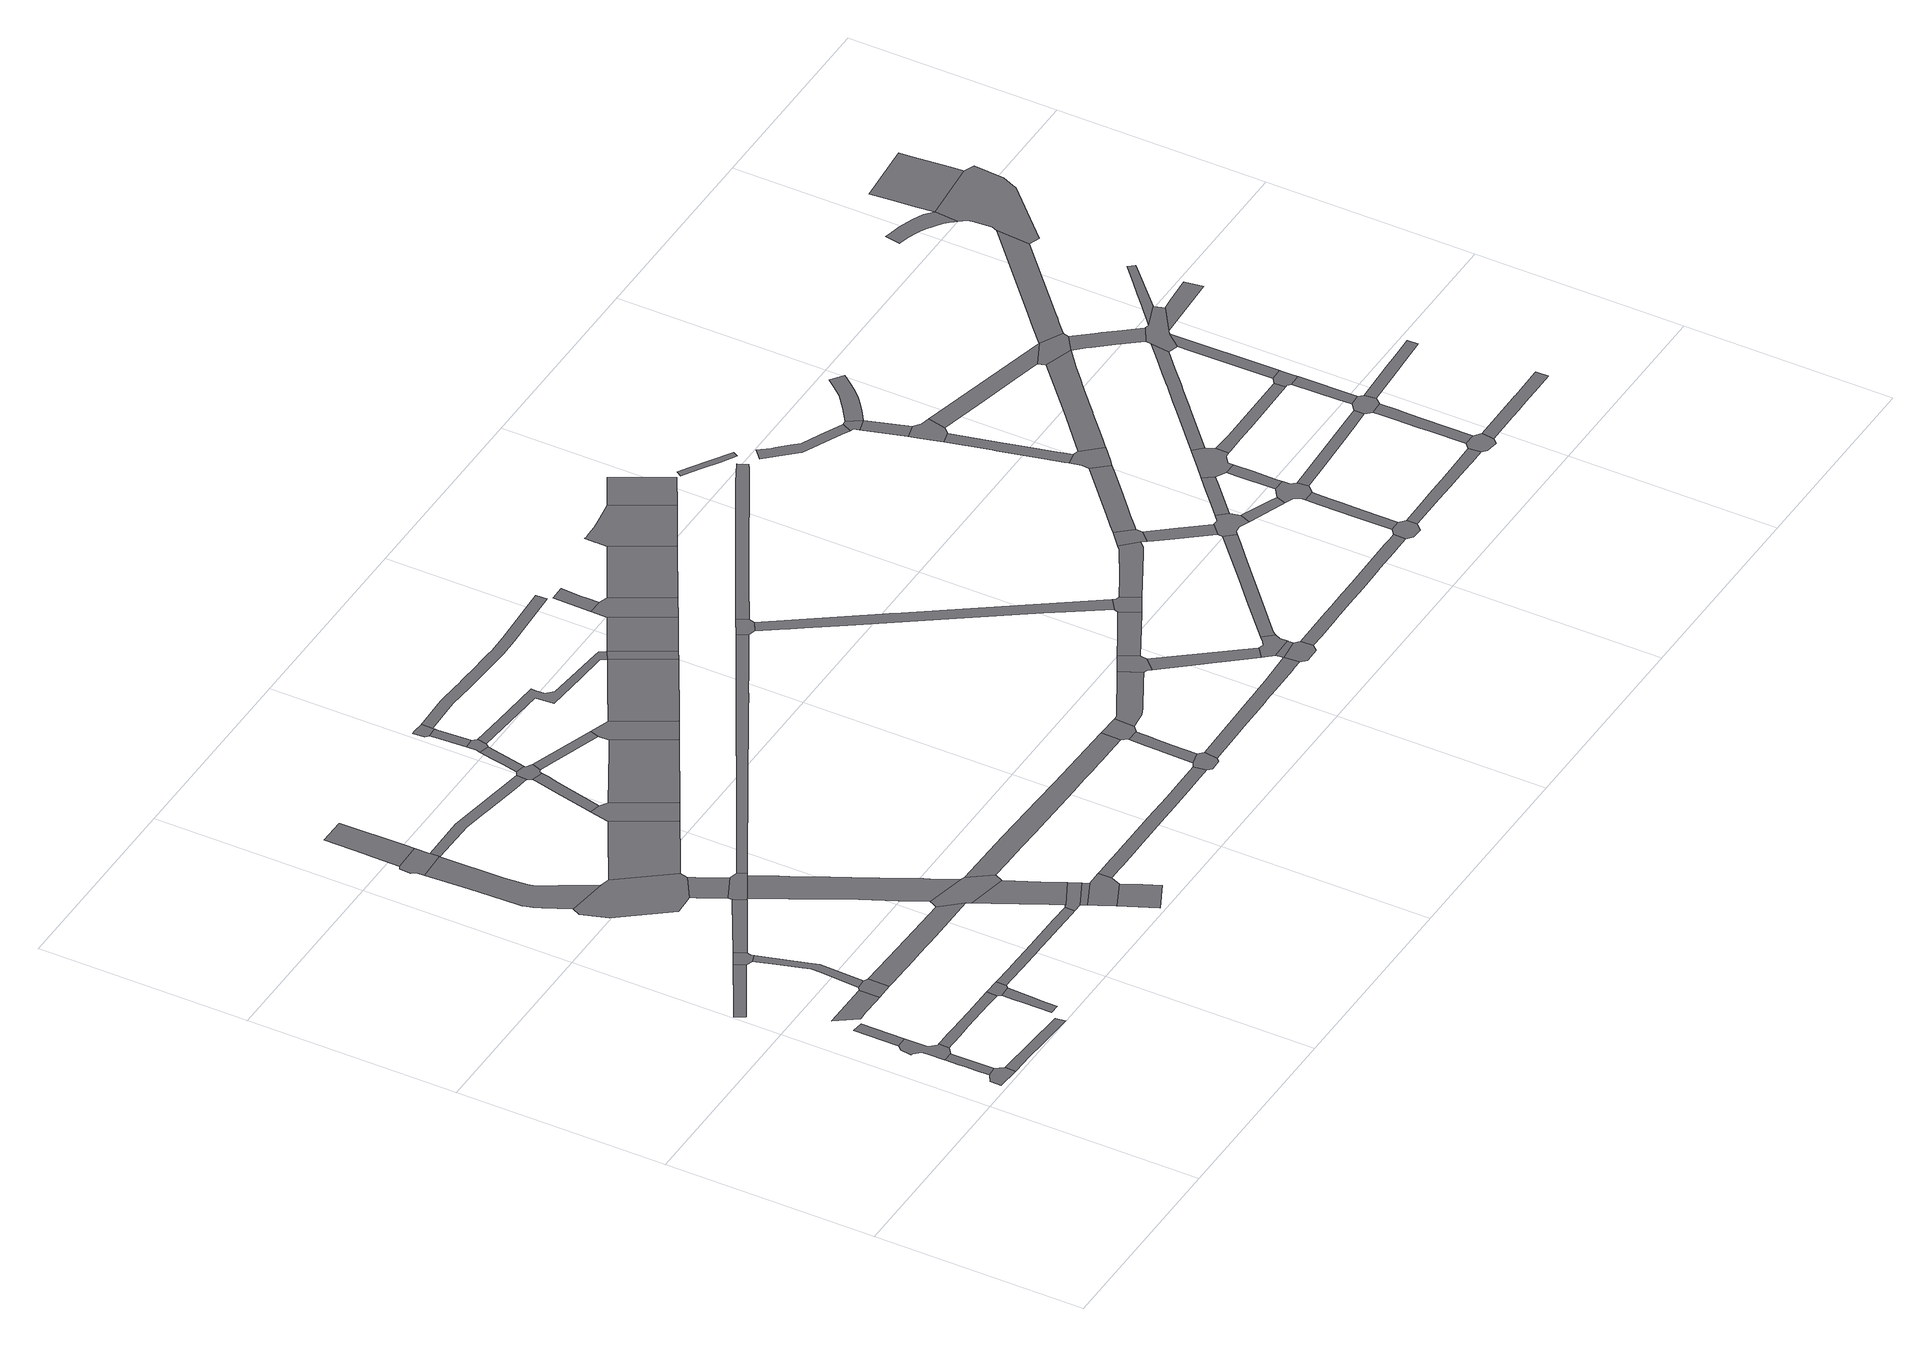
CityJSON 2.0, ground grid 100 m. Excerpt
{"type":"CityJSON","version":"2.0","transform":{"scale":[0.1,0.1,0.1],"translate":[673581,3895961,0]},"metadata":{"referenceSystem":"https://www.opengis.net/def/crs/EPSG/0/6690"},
"CityObjects":{
"road1":{"type":"Road","attributes":{"function":"9","usage":"9","RoadStructureAttribute.widthType":"9","RoadStructureAttribute.width":-9999,"RoadStructureAttribute.sectionType":"9"},"geometry":[{"type":"MultiSurface","lod":"1","boundaries":[[[0,1,2,3,4,5]]]}]},
"road2":{"type":"Road","attributes":{"function":"9","usage":"9","RoadStructureAttribute.widthType":"3","RoadStructureAttribute.width":5.15,"RoadStructureAttribute.sectionType":"1"},"geometry":[{"type":"MultiSurface","lod":"1","boundaries":[[[4,6,7,8,9,10,5]]]}]},
"road3":{"type":"Road","attributes":{"function":"9","usage":"9","RoadStructureAttribute.widthType":"9","RoadStructureAttribute.width":-9999,"RoadStructureAttribute.sectionType":"9"},"geometry":[{"type":"MultiSurface","lod":"1","boundaries":[[[11,12,13,14,15,16,7,6,17,18,19,20,21,22,23]]]}]},
"road4":{"type":"Road","attributes":{"function":"9","usage":"9","RoadStructureAttribute.widthType":"3","RoadStructureAttribute.width":5.15,"RoadStructureAttribute.sectionType":"1"},"geometry":[{"type":"MultiSurface","lod":"1","boundaries":[[[22,24,25,23]]]}]},
"road5":{"type":"Road","attributes":{"function":"9","usage":"9","RoadStructureAttribute.widthType":"3","RoadStructureAttribute.width":4.97,"RoadStructureAttribute.sectionType":"1"},"geometry":[{"type":"MultiSurface","lod":"1","boundaries":[[[26,3,2,27,28,29]]]}]},
"road6":{"type":"Road","attributes":{"function":"9","usage":"9","RoadStructureAttribute.widthType":"2","RoadStructureAttribute.width":10.02,"RoadStructureAttribute.sectionType":"1"},"geometry":[{"type":"MultiSurface","lod":"1","boundaries":[[[30,31,32,33,34,35]]]}]},
"road7":{"type":"Road","attributes":{"function":"9","usage":"9","RoadStructureAttribute.widthType":"3","RoadStructureAttribute.width":5.31,"RoadStructureAttribute.sectionType":"1"},"geometry":[{"type":"MultiSurface","lod":"1","boundaries":[[[36,37,38,39,40]]]}]},
"road8":{"type":"Road","attributes":{"function":"9","usage":"9","RoadStructureAttribute.widthType":"3","RoadStructureAttribute.width":4.85,"RoadStructureAttribute.sectionType":"1"},"geometry":[{"type":"MultiSurface","lod":"1","boundaries":[[[17,41,42,43,44,45,46,47,48,49,50,51,18]]]}]},
"road9":{"type":"Road","attributes":{"function":"9","usage":"9","RoadStructureAttribute.widthType":"9","RoadStructureAttribute.width":-9999,"RoadStructureAttribute.sectionType":"9"},"geometry":[{"type":"MultiSurface","lod":"1","boundaries":[[[34,52,53,54,55,35]]]}]},
"road10":{"type":"Road","attributes":{"function":"9","usage":"9","RoadStructureAttribute.widthType":"4","RoadStructureAttribute.width":3.97,"RoadStructureAttribute.sectionType":"1"},"geometry":[{"type":"MultiSurface","lod":"1","boundaries":[[[56,57,58,59,60,61,62,63]]]}]},
"road11":{"type":"Road","attributes":{"function":"9","usage":"9","RoadStructureAttribute.widthType":"4","RoadStructureAttribute.width":3.73,"RoadStructureAttribute.sectionType":"1"},"geometry":[{"type":"MultiSurface","lod":"1","boundaries":[[[64,65,66,67,68,69,70,71,72,73,74,55,54]]]}]},
"road12":{"type":"Road","attributes":{"function":"9","usage":"9","RoadStructureAttribute.widthType":"9","RoadStructureAttribute.width":-9999,"RoadStructureAttribute.sectionType":"9"},"geometry":[{"type":"MultiSurface","lod":"1","boundaries":[[[69,68,75,76,77,36,40]]]}]},
"road13":{"type":"Road","attributes":{"function":"9","usage":"9","RoadStructureAttribute.widthType":"9","RoadStructureAttribute.width":-9999,"RoadStructureAttribute.sectionType":"9"},"geometry":[{"type":"MultiSurface","lod":"1","boundaries":[[[47,46,63,62,78,79]]]}]},
"road14":{"type":"Road","attributes":{"function":"9","usage":"9","RoadStructureAttribute.widthType":"3","RoadStructureAttribute.width":5.31,"RoadStructureAttribute.sectionType":"1"},"geometry":[{"type":"MultiSurface","lod":"1","boundaries":[[[80,77,76,81,82,83,84,85]]]}]},
"road15":{"type":"Road","attributes":{"function":"9","usage":"9","RoadStructureAttribute.widthType":"2","RoadStructureAttribute.width":10.02,"RoadStructureAttribute.sectionType":"1"},"geometry":[{"type":"MultiSurface","lod":"1","boundaries":[[[86,87,53,52,88,89,90,91,92,93,94,95,96,97,98]]]}]},
"road16":{"type":"Road","attributes":{"function":"9","usage":"9","RoadStructureAttribute.widthType":"2","RoadStructureAttribute.width":12.78,"RoadStructureAttribute.sectionType":"1"},"geometry":[{"type":"MultiSurface","lod":"1","boundaries":[[[99,100,101,102,103,104,105,106,107,108,109,110,111,112,113,114,115]]]}]},
"road17":{"type":"Road","attributes":{"function":"9","usage":"9","RoadStructureAttribute.widthType":"9","RoadStructureAttribute.width":-9999,"RoadStructureAttribute.sectionType":"9"},"geometry":[{"type":"MultiSurface","lod":"1","boundaries":[[[116,117,118,119,107,106,120,121,122,123,124,125,126]]]}]},
"road18":{"type":"Road","attributes":{"function":"9","usage":"9","RoadStructureAttribute.widthType":"3","RoadStructureAttribute.width":4.85,"RoadStructureAttribute.sectionType":"1"},"geometry":[{"type":"MultiSurface","lod":"1","boundaries":[[[78,127,128,129,130,131,132,133,134,135,136,137,138,139,140,141,79]]]}]},
"road19":{"type":"Road","attributes":{"function":"9","usage":"9","RoadStructureAttribute.widthType":"9","RoadStructureAttribute.width":-9999,"RoadStructureAttribute.sectionType":"9"},"geometry":[{"type":"MultiSurface","lod":"1","boundaries":[[[142,143,144,145,146,147,148,99,115]]]}]},
"road20":{"type":"Road","attributes":{"function":"9","usage":"9","RoadStructureAttribute.widthType":"2","RoadStructureAttribute.width":12.78,"RoadStructureAttribute.sectionType":"1"},"geometry":[{"type":"MultiSurface","lod":"1","boundaries":[[[149,150,151,152,145,144,153,154]]]}]},
"road21":{"type":"Road","attributes":{"function":"9","usage":"9","RoadStructureAttribute.widthType":"1","RoadStructureAttribute.width":15.51,"RoadStructureAttribute.sectionType":"7"},"geometry":[{"type":"MultiSurface","lod":"1","boundaries":[[[155,156,157,116,126,158,159,160,161]]]}]},
"road22":{"type":"Road","attributes":{"function":"9","usage":"9","RoadStructureAttribute.widthType":"9","RoadStructureAttribute.width":-9999,"RoadStructureAttribute.sectionType":"9"},"geometry":[{"type":"MultiSurface","lod":"1","boundaries":[[[162,155,161,85,84,163,164,165,166,167]]]}]},
"road23":{"type":"Road","attributes":{"function":"9","usage":"9","RoadStructureAttribute.widthType":"1","RoadStructureAttribute.width":15.51,"RoadStructureAttribute.sectionType":"1"},"geometry":[{"type":"MultiSurface","lod":"1","boundaries":[[[168,169,170,171,172,173,174,175,165,164,176,177,178,179,180]]]}]},
"road24":{"type":"Road","attributes":{"function":"9","usage":"1","RoadStructureAttribute.widthType":"1","RoadStructureAttribute.width":29.65,"RoadStructureAttribute.sectionType":"1"},"geometry":[{"type":"MultiSurface","lod":"1","boundaries":[[[181,182,183,184,185,118,117,186,187]]]}]},
"road25":{"type":"Road","attributes":{"function":"9","usage":"9","RoadStructureAttribute.widthType":"9","RoadStructureAttribute.width":-9999,"RoadStructureAttribute.sectionType":"9"},"geometry":[{"type":"MultiSurface","lod":"1","boundaries":[[[179,188,98,97,189,190,191,192,193,180]]]}]},
"road26":{"type":"Road","attributes":{"function":"9","usage":"9","RoadStructureAttribute.widthType":"1","RoadStructureAttribute.width":15.51,"RoadStructureAttribute.sectionType":"1"},"geometry":[{"type":"MultiSurface","lod":"1","boundaries":[[[194,195,196,197,198,199,200,201,202,191,190]]]}]},
"road27":{"type":"Road","attributes":{"function":"9","usage":"9","RoadStructureAttribute.widthType":"3","RoadStructureAttribute.width":4.84,"RoadStructureAttribute.sectionType":"1"},"geometry":[{"type":"MultiSurface","lod":"1","boundaries":[[[203,204,205,206,207,208,209,210,211,142,115]]]}]},
"road28":{"type":"Road","attributes":{"function":"9","usage":"9","RoadStructureAttribute.widthType":"1","RoadStructureAttribute.width":15.51,"RoadStructureAttribute.sectionType":"9"},"geometry":[{"type":"MultiSurface","lod":"1","boundaries":[[[199,198,212,136,135,213,214]]]}]},
"road29":{"type":"Road","attributes":{"function":"9","usage":"9","RoadStructureAttribute.widthType":"9","RoadStructureAttribute.width":-9999,"RoadStructureAttribute.sectionType":"1"},"geometry":[{"type":"MultiSurface","lod":"1","boundaries":[[[213,215,216,217,214]]]}]},
"road30":{"type":"Road","attributes":{"function":"9","usage":"9","RoadStructureAttribute.widthType":"1","RoadStructureAttribute.width":15.51,"RoadStructureAttribute.sectionType":"9"},"geometry":[{"type":"MultiSurface","lod":"1","boundaries":[[[218,219,220,221,222,217,216]]]}]},
"road31":{"type":"Road","attributes":{"function":"9","usage":"9","RoadStructureAttribute.widthType":"1","RoadStructureAttribute.width":15.51,"RoadStructureAttribute.sectionType":"1"},"geometry":[{"type":"MultiSurface","lod":"1","boundaries":[[[223,224,220,219,225]]]}]},
"road32":{"type":"Road","attributes":{"function":"9","usage":"9","RoadStructureAttribute.widthType":"9","RoadStructureAttribute.width":-9999,"RoadStructureAttribute.sectionType":"9"},"geometry":[{"type":"MultiSurface","lod":"1","boundaries":[[[226,227,228,229,181,187]]]}]},
"road33":{"type":"Road","attributes":{"function":"9","usage":"9","RoadStructureAttribute.widthType":"2","RoadStructureAttribute.width":6.18,"RoadStructureAttribute.sectionType":"1"},"geometry":[{"type":"MultiSurface","lod":"1","boundaries":[[[230,231,232,233,234,235,236,229,228]]]}]},
"road34":{"type":"Road","attributes":{"function":"9","usage":"9","RoadStructureAttribute.widthType":"9","RoadStructureAttribute.width":-9999,"RoadStructureAttribute.sectionType":"9"},"geometry":[{"type":"MultiSurface","lod":"1","boundaries":[[[209,233,232,237,238,239,240,241,242,210]]]}]},
"road35":{"type":"Road","attributes":{"function":"9","usage":"9","RoadStructureAttribute.widthType":"2","RoadStructureAttribute.width":6.18,"RoadStructureAttribute.sectionType":"1"},"geometry":[{"type":"MultiSurface","lod":"1","boundaries":[[[241,243,244,245,246,242]]]}]},
"road36":{"type":"Road","attributes":{"function":"9","usage":"1","RoadStructureAttribute.widthType":"1","RoadStructureAttribute.width":29.65,"RoadStructureAttribute.sectionType":"1"},"geometry":[{"type":"MultiSurface","lod":"1","boundaries":[[[247,248,249,227,226,250]]]}]},
"road37":{"type":"Road","attributes":{"function":"9","usage":"9","RoadStructureAttribute.widthType":"9","RoadStructureAttribute.width":-9999,"RoadStructureAttribute.sectionType":"9"},"geometry":[{"type":"MultiSurface","lod":"1","boundaries":[[[251,252,253,254,244,243,255,256]]]}]},
"road38":{"type":"Road","attributes":{"function":"9","usage":"9","RoadStructureAttribute.widthType":"2","RoadStructureAttribute.width":6.18,"RoadStructureAttribute.sectionType":"1"},"geometry":[{"type":"MultiSurface","lod":"1","boundaries":[[[257,252,251,258,259,260]]]}]},
"road39":{"type":"Road","attributes":{"function":"9","usage":"9","RoadStructureAttribute.widthType":"3","RoadStructureAttribute.width":4.31,"RoadStructureAttribute.sectionType":"1"},"geometry":[{"type":"MultiSurface","lod":"1","boundaries":[[[261,262,263,239,238,264,265]]]}]},
"road40":{"type":"Road","attributes":{"function":"9","usage":"9","RoadStructureAttribute.widthType":"9","RoadStructureAttribute.width":-9999,"RoadStructureAttribute.sectionType":"9"},"geometry":[{"type":"MultiSurface","lod":"1","boundaries":[[[266,260,259,267,268,269,270,271,272]]]}]},
"road41":{"type":"Road","attributes":{"function":"9","usage":"9","RoadStructureAttribute.widthType":"2","RoadStructureAttribute.width":10.54,"RoadStructureAttribute.sectionType":"1"},"geometry":[{"type":"MultiSurface","lod":"1","boundaries":[[[273,274,275,276,277,193,192,278,279,280,281,282,283,284,285,286,287,288,289]]]}]},
"road42":{"type":"Road","attributes":{"function":"9","usage":"9","RoadStructureAttribute.widthType":"3","RoadStructureAttribute.width":5.87,"RoadStructureAttribute.sectionType":"1"},"geometry":[{"type":"MultiSurface","lod":"1","boundaries":[[[290,291,292,293,294,295,296,297,298,299,300,301,302,303,304,305,306,307,308,309,222,221]]]}]},
"road43":{"type":"Road","attributes":{"function":"9","usage":"9","RoadStructureAttribute.widthType":"3","RoadStructureAttribute.width":5.27,"RoadStructureAttribute.sectionType":"1"},"geometry":[{"type":"MultiSurface","lod":"1","boundaries":[[[310,311,162,167,312,313,314,315,316,317,318,319,320,321,322]]]}]},
"road44":{"type":"Road","attributes":{"function":"9","usage":"9","RoadStructureAttribute.widthType":"9","RoadStructureAttribute.width":-9999,"RoadStructureAttribute.sectionType":"9"},"geometry":[{"type":"MultiSurface","lod":"1","boundaries":[[[261,265,247,250,323,324]]]}]},
"road45":{"type":"Road","attributes":{"function":"9","usage":"9","RoadStructureAttribute.widthType":"3","RoadStructureAttribute.width":4.25,"RoadStructureAttribute.sectionType":"1"},"geometry":[{"type":"MultiSurface","lod":"1","boundaries":[[[325,326,327,328,329,330,331,332,333,334,256,255,335,336,337,338,339,340,341,342,343,344]]]}]},
"road46":{"type":"Road","attributes":{"function":"9","usage":"1","RoadStructureAttribute.widthType":"1","RoadStructureAttribute.width":29.65,"RoadStructureAttribute.sectionType":"1"},"geometry":[{"type":"MultiSurface","lod":"1","boundaries":[[[345,342,346,347,348,349,324,323]]]}]},
"road47":{"type":"Road","attributes":{"function":"9","usage":"9","RoadStructureAttribute.widthType":"9","RoadStructureAttribute.width":-9999,"RoadStructureAttribute.sectionType":"9"},"geometry":[{"type":"MultiSurface","lod":"1","boundaries":[[[350,351,352,353,354,299,298,355]]]}]},
"road48":{"type":"Road","attributes":{"function":"9","usage":"9","RoadStructureAttribute.widthType":"3","RoadStructureAttribute.width":5.48,"RoadStructureAttribute.sectionType":"1"},"geometry":[{"type":"MultiSurface","lod":"1","boundaries":[[[356,357,358,359,360,361,362,363,364,365,366,367,269,268,368,369,370,371,372,373,374,375,376,377,378]]]}]},
"road49":{"type":"Road","attributes":{"function":"9","usage":"9","RoadStructureAttribute.widthType":"3","RoadStructureAttribute.width":5.36,"RoadStructureAttribute.sectionType":"1"},"geometry":[{"type":"MultiSurface","lod":"1","boundaries":[[[379,380,381,382,354,353,383,384,385,386]]]}]},
"road50":{"type":"Road","attributes":{"function":"9","usage":"9","RoadStructureAttribute.widthType":"9","RoadStructureAttribute.width":-9999,"RoadStructureAttribute.sectionType":"9"},"geometry":[{"type":"MultiSurface","lod":"1","boundaries":[[[387,388,273,289,389,379,386]]]}]},
"road51":{"type":"Road","attributes":{"function":"9","usage":"9","RoadStructureAttribute.widthType":"9","RoadStructureAttribute.width":-9999,"RoadStructureAttribute.sectionType":"9"},"geometry":[{"type":"MultiSurface","lod":"1","boundaries":[[[342,345,390,391,343]]]}]},
"road52":{"type":"Road","attributes":{"function":"9","usage":"1","RoadStructureAttribute.widthType":"1","RoadStructureAttribute.width":29.65,"RoadStructureAttribute.sectionType":"1"},"geometry":[{"type":"MultiSurface","lod":"1","boundaries":[[[392,391,390,393,394,395]]]}]},
"road53":{"type":"Road","attributes":{"function":"9","usage":"9","RoadStructureAttribute.widthType":"2","RoadStructureAttribute.width":10.54,"RoadStructureAttribute.sectionType":"1"},"geometry":[{"type":"MultiSurface","lod":"1","boundaries":[[[396,397,398,399,400,401,402,403,404,405,406,388,387]]]}]},
"road54":{"type":"Road","attributes":{"function":"9","usage":"9","RoadStructureAttribute.widthType":"2","RoadStructureAttribute.width":6.23,"RoadStructureAttribute.sectionType":"1"},"geometry":[{"type":"MultiSurface","lod":"1","boundaries":[[[407,408,409,410,411,412,352,351,413,414,415,416,417,418,419,420,421,422,423,424,425,426]]]}]},
"road55":{"type":"Road","attributes":{"function":"9","usage":"9","RoadStructureAttribute.widthType":"9","RoadStructureAttribute.width":-9999,"RoadStructureAttribute.sectionType":"9"},"geometry":[{"type":"MultiSurface","lod":"1","boundaries":[[[427,310,322,428,429,430]]]}]},
"road56":{"type":"Road","attributes":{"function":"9","usage":"9","RoadStructureAttribute.widthType":"2","RoadStructureAttribute.width":6.67,"RoadStructureAttribute.sectionType":"1"},"geometry":[{"type":"MultiSurface","lod":"1","boundaries":[[[431,432,433,434,435,436,437]]]}]},
"road57":{"type":"Road","attributes":{"function":"9","usage":"9","RoadStructureAttribute.widthType":"9","RoadStructureAttribute.width":-9999,"RoadStructureAttribute.sectionType":"9"},"geometry":[{"type":"MultiSurface","lod":"1","boundaries":[[[395,394,438,439,433,432]]]}]},
"road58":{"type":"Road","attributes":{"function":"9","usage":"9","RoadStructureAttribute.widthType":"9","RoadStructureAttribute.width":-9999,"RoadStructureAttribute.sectionType":"9"},"geometry":[{"type":"MultiSurface","lod":"1","boundaries":[[[440,405,404,441,442,443,444,445]]]}]},
"road59":{"type":"Road","attributes":{"function":"9","usage":"9","RoadStructureAttribute.widthType":"2","RoadStructureAttribute.width":6.24,"RoadStructureAttribute.sectionType":"1"},"geometry":[{"type":"MultiSurface","lod":"1","boundaries":[[[446,447,448,449,450,443,442]]]}]},
"road60":{"type":"Road","attributes":{"function":"9","usage":"9","RoadStructureAttribute.widthType":"2","RoadStructureAttribute.width":6.03,"RoadStructureAttribute.sectionType":"1"},"geometry":[{"type":"MultiSurface","lod":"1","boundaries":[[[451,452,453,454,455,429,428,456,457,458,459,460,461,462,463]]]}]},
"road61":{"type":"Road","attributes":{"function":"9","usage":"1","RoadStructureAttribute.widthType":"1","RoadStructureAttribute.width":29.65,"RoadStructureAttribute.sectionType":"1"},"geometry":[{"type":"MultiSurface","lod":"1","boundaries":[[[464,465,466,467,468,469,439,438,470]]]}]},
"road62":{"type":"Road","attributes":{"function":"9","usage":"9","RoadStructureAttribute.widthType":"2","RoadStructureAttribute.width":10.54,"RoadStructureAttribute.sectionType":"1"},"geometry":[{"type":"MultiSurface","lod":"1","boundaries":[[[444,471,472,473,474,475,445]]]}]},
"road63":{"type":"Road","attributes":{"function":"9","usage":"9","RoadStructureAttribute.widthType":"9","RoadStructureAttribute.width":-9999,"RoadStructureAttribute.sectionType":"9"},"geometry":[{"type":"MultiSurface","lod":"1","boundaries":[[[476,477,478,479,480,407,426]]]}]},
"road64":{"type":"Road","attributes":{"function":"9","usage":"9","RoadStructureAttribute.widthType":"2","RoadStructureAttribute.width":6.24,"RoadStructureAttribute.sectionType":"1"},"geometry":[{"type":"MultiSurface","lod":"1","boundaries":[[[407,480,481,482,483]]]}]},
"road65":{"type":"Road","attributes":{"function":"9","usage":"9","RoadStructureAttribute.widthType":"9","RoadStructureAttribute.width":-9999,"RoadStructureAttribute.sectionType":"9"},"geometry":[{"type":"MultiSurface","lod":"1","boundaries":[[[483,482,484,485,486,487,488,450,449]]]}]},
"road66":{"type":"Road","attributes":{"function":"9","usage":"9","RoadStructureAttribute.widthType":"9","RoadStructureAttribute.width":-9999,"RoadStructureAttribute.sectionType":"9"},"geometry":[{"type":"MultiSurface","lod":"1","boundaries":[[[474,473,489,490,491,492,451,463]]]}]},
"road67":{"type":"Road","attributes":{"function":"9","usage":"9","RoadStructureAttribute.widthType":"3","RoadStructureAttribute.width":5.27,"RoadStructureAttribute.sectionType":"1"},"geometry":[{"type":"MultiSurface","lod":"1","boundaries":[[[493,494,495,496,497,498,499,427,430]]]}]},
"road68":{"type":"Road","attributes":{"function":"9","usage":"9","RoadStructureAttribute.widthType":"9","RoadStructureAttribute.width":-9999,"RoadStructureAttribute.sectionType":"9"},"geometry":[{"type":"MultiSurface","lod":"1","boundaries":[[[470,500,501,502,503,504,505,506,507,508,464]]]}]},
"road69":{"type":"Road","attributes":{"function":"9","usage":"9","RoadStructureAttribute.widthType":"2","RoadStructureAttribute.width":10.54,"RoadStructureAttribute.sectionType":"1"},"geometry":[{"type":"MultiSurface","lod":"1","boundaries":[[[509,510,511,491,490,512,513,514,515,516]]]}]},
"road70":{"type":"Road","attributes":{"function":"9","usage":"9","RoadStructureAttribute.widthType":"3","RoadStructureAttribute.width":5.98,"RoadStructureAttribute.sectionType":"1"},"geometry":[{"type":"MultiSurface","lod":"1","boundaries":[[[517,518,519,520,521,522,523,524,525,526,527,528,529,530,486,485]]]}]},
"road71":{"type":"Road","attributes":{"function":"9","usage":"9","RoadStructureAttribute.widthType":"2","RoadStructureAttribute.width":6.23,"RoadStructureAttribute.sectionType":"1"},"geometry":[{"type":"MultiSurface","lod":"1","boundaries":[[[531,532,533,534,535,536,537,538,539,540,541,479,478,542,543,544,545,546,547,548,549,550,551,552]]]}]},
"road72":{"type":"Road","attributes":{"function":"9","usage":"1","RoadStructureAttribute.widthType":"1","RoadStructureAttribute.width":29.65,"RoadStructureAttribute.sectionType":"1"},"geometry":[{"type":"MultiSurface","lod":"1","boundaries":[[[500,553,554,555,556,501]]]}]},
"road73":{"type":"Road","attributes":{"function":"9","usage":"9","RoadStructureAttribute.widthType":"9","RoadStructureAttribute.width":-9999,"RoadStructureAttribute.sectionType":"9"},"geometry":[{"type":"MultiSurface","lod":"1","boundaries":[[[557,558,559,560,561,562,509,516]]]}]},
"road74":{"type":"Road","attributes":{"function":"9","usage":"9","RoadStructureAttribute.widthType":"3","RoadStructureAttribute.width":5.51,"RoadStructureAttribute.sectionType":"1"},"geometry":[{"type":"MultiSurface","lod":"1","boundaries":[[[563,564,565,559,558,566,567,568]]]}]},
"road75":{"type":"Road","attributes":{"function":"9","usage":"9","RoadStructureAttribute.widthType":"9","RoadStructureAttribute.width":-9999,"RoadStructureAttribute.sectionType":"9"},"geometry":[{"type":"MultiSurface","lod":"1","boundaries":[[[569,570,571,572,573,574,575,576]]]}]},
"road76":{"type":"Road","attributes":{"function":"9","usage":"9","RoadStructureAttribute.widthType":"9","RoadStructureAttribute.width":-9999,"RoadStructureAttribute.sectionType":"9"},"geometry":[{"type":"MultiSurface","lod":"1","boundaries":[[[577,578,563,568,526,525,579,580,581,582,583]]]}]},
"road77":{"type":"Road","attributes":{"function":"9","usage":"9","RoadStructureAttribute.widthType":"2","RoadStructureAttribute.width":10.54,"RoadStructureAttribute.sectionType":"1"},"geometry":[{"type":"MultiSurface","lod":"1","boundaries":[[[584,585,586,561,560,587,588,589,590,591,592,593,594,595]]]}]},
"road78":{"type":"Road","attributes":{"function":"9","usage":"9","RoadStructureAttribute.widthType":"9","RoadStructureAttribute.width":-9999,"RoadStructureAttribute.sectionType":"9"},"geometry":[{"type":"MultiSurface","lod":"1","boundaries":[[[596,597,598,599,600,601,531,552]]]}]},
"road79":{"type":"Road","attributes":{"function":"9","usage":"9","RoadStructureAttribute.widthType":"3","RoadStructureAttribute.width":4.34,"RoadStructureAttribute.sectionType":"1"},"geometry":[{"type":"MultiSurface","lod":"1","boundaries":[[[581,602,603,604,605,606,607,608,609,582]]]}]},
"road80":{"type":"Road","attributes":{"function":"9","usage":"9","RoadStructureAttribute.widthType":"9","RoadStructureAttribute.width":-9999,"RoadStructureAttribute.sectionType":"9"},"geometry":[{"type":"MultiSurface","lod":"1","boundaries":[[[610,611,612,613,614,615,616,617,618,619,620,621]]]}]},
"road81":{"type":"Road","attributes":{"function":"9","usage":"9","RoadStructureAttribute.widthType":"3","RoadStructureAttribute.width":5.98,"RoadStructureAttribute.sectionType":"1"},"geometry":[{"type":"MultiSurface","lod":"1","boundaries":[[[622,623,624,625,626,577,583]]]}]},
"road82":{"type":"Road","attributes":{"function":"9","usage":"9","RoadStructureAttribute.widthType":"3","RoadStructureAttribute.width":5.55,"RoadStructureAttribute.sectionType":"1"},"geometry":[{"type":"MultiSurface","lod":"1","boundaries":[[[627,628,629,630,601,600,631,632,633,634,635]]]}]},
"road83":{"type":"Road","attributes":{"function":"9","usage":"9","RoadStructureAttribute.widthType":"9","RoadStructureAttribute.width":-9999,"RoadStructureAttribute.sectionType":"9"},"geometry":[{"type":"MultiSurface","lod":"1","boundaries":[[[636,637,638,639,640,641,607,606,642,643,627,635]]]}]},
"road84":{"type":"Road","attributes":{"function":"9","usage":"9","RoadStructureAttribute.widthType":"3","RoadStructureAttribute.width":5.98,"RoadStructureAttribute.sectionType":"1"},"geometry":[{"type":"MultiSurface","lod":"1","boundaries":[[[644,645,646,647,648,649,650,651,652,653,654,655]]]}]},
"road85":{"type":"Road","attributes":{"function":"9","usage":"9","RoadStructureAttribute.widthType":"9","RoadStructureAttribute.width":-9999,"RoadStructureAttribute.sectionType":"9"},"geometry":[{"type":"MultiSurface","lod":"1","boundaries":[[[656,657,658,644,655,659,584,595]]]}]},
"road86":{"type":"Road","attributes":{"function":"9","usage":"9","RoadStructureAttribute.widthType":"9","RoadStructureAttribute.width":-9999,"RoadStructureAttribute.sectionType":"9"},"geometry":[{"type":"MultiSurface","lod":"1","boundaries":[[[660,615,614,661,662,663]]]}]},
"road87":{"type":"Road","attributes":{"function":"9","usage":"9","RoadStructureAttribute.widthType":"3","RoadStructureAttribute.width":5.98,"RoadStructureAttribute.sectionType":"1"},"geometry":[{"type":"MultiSurface","lod":"1","boundaries":[[[662,664,665,663]]]}]},
"road88":{"type":"Road","attributes":{"function":"9","usage":"9","RoadStructureAttribute.widthType":"3","RoadStructureAttribute.width":5.55,"RoadStructureAttribute.sectionType":"1"},"geometry":[{"type":"MultiSurface","lod":"1","boundaries":[[[666,667,640,639,668,669,670]]]}]},
"road89":{"type":"Road","attributes":{"function":"9","usage":"9","RoadStructureAttribute.widthType":"9","RoadStructureAttribute.width":-9999,"RoadStructureAttribute.sectionType":"9"},"geometry":[{"type":"MultiSurface","lod":"1","boundaries":[[[649,671,672,673,665,664,674,675,650]]]}]},
"road90":{"type":"Road","attributes":{"function":"9","usage":"9","RoadStructureAttribute.widthType":"9","RoadStructureAttribute.width":-9999,"RoadStructureAttribute.sectionType":"9"},"geometry":[{"type":"MultiSurface","lod":"1","boundaries":[[[676,677,678,679,680,681,682,624,623,666,670]]]}]},
"road91":{"type":"Road","attributes":{"function":"9","usage":"9","RoadStructureAttribute.widthType":"3","RoadStructureAttribute.width":4.87,"RoadStructureAttribute.sectionType":"1"},"geometry":[{"type":"MultiSurface","lod":"1","boundaries":[[[598,683,684,685,686,687,688,689,690,691,692,693,694,695,696,599]]]}]},
"road92":{"type":"Road","attributes":{"function":"9","usage":"9","RoadStructureAttribute.widthType":"9","RoadStructureAttribute.width":-9999,"RoadStructureAttribute.sectionType":"9"},"geometry":[{"type":"MultiSurface","lod":"1","boundaries":[[[697,698,699,700,660,663,701,702,703,704,705,706,707,708]]]}]},
"road93":{"type":"Road","attributes":{"function":"9","usage":"9","RoadStructureAttribute.widthType":"3","RoadStructureAttribute.width":4.61,"RoadStructureAttribute.sectionType":"1"},"geometry":[{"type":"MultiSurface","lod":"1","boundaries":[[[709,637,636,710,711,712,713,714,715,716]]]}]},
"road94":{"type":"Road","attributes":{"function":"9","usage":"9","RoadStructureAttribute.widthType":"2","RoadStructureAttribute.width":10.54,"RoadStructureAttribute.sectionType":"1"},"geometry":[{"type":"MultiSurface","lod":"1","boundaries":[[[717,718,719,720,721,658,657,722,723,724,725,726,727,728,729,730,731,732,733,734,735]]]}]},
"road95":{"type":"Road","attributes":{"function":"9","usage":"9","RoadStructureAttribute.widthType":"2","RoadStructureAttribute.width":7.76,"RoadStructureAttribute.sectionType":"1"},"geometry":[{"type":"MultiSurface","lod":"1","boundaries":[[[736,737,672,671,738,739,740,741]]]}]},
"road96":{"type":"Road","attributes":{"function":"9","usage":"9","RoadStructureAttribute.widthType":"3","RoadStructureAttribute.width":4.85,"RoadStructureAttribute.sectionType":"1"},"geometry":[{"type":"MultiSurface","lod":"1","boundaries":[[[742,743,744,679,678,745,746,747,748,749]]]}]},
"road97":{"type":"Road","attributes":{"function":"9","usage":"9","RoadStructureAttribute.widthType":"9","RoadStructureAttribute.width":-9999,"RoadStructureAttribute.sectionType":"9"},"geometry":[{"type":"MultiSurface","lod":"1","boundaries":[[[689,750,751,752,753,754,755,690]]]}]},
"road98":{"type":"Road","attributes":{"function":"9","usage":"9","RoadStructureAttribute.widthType":"3","RoadStructureAttribute.width":5.98,"RoadStructureAttribute.sectionType":"1"},"geometry":[{"type":"MultiSurface","lod":"1","boundaries":[[[680,756,757,758,759,760,761,762,763,764,765,766,767,768,769,770,681]]]}]},
"road99":{"type":"Road","attributes":{"function":"9","usage":"9","RoadStructureAttribute.widthType":"3","RoadStructureAttribute.width":5.98,"RoadStructureAttribute.sectionType":"1"},"geometry":[{"type":"MultiSurface","lod":"1","boundaries":[[[754,771,772,773,774,775,776,777,778,779,780,781,782,755]]]}]},
"road100":{"type":"Road","attributes":{"function":"9","usage":"9","RoadStructureAttribute.widthType":"9","RoadStructureAttribute.width":-9999,"RoadStructureAttribute.sectionType":"9"},"geometry":[{"type":"MultiSurface","lod":"1","boundaries":[[[715,777,776,783,784,785,786,716]]]}]},
"road101":{"type":"Road","attributes":{"function":"9","usage":"9","RoadStructureAttribute.widthType":"3","RoadStructureAttribute.width":5.98,"RoadStructureAttribute.sectionType":"1"},"geometry":[{"type":"MultiSurface","lod":"1","boundaries":[[[787,788,786,785,789]]]}]},
"road102":{"type":"Road","attributes":{"function":"9","usage":"9","RoadStructureAttribute.widthType":"9","RoadStructureAttribute.width":-9999,"RoadStructureAttribute.sectionType":"9"},"geometry":[{"type":"MultiSurface","lod":"1","boundaries":[[[790,736,741,718,717,791]]]}]},
"road103":{"type":"Road","attributes":{"function":"9","usage":"9","RoadStructureAttribute.widthType":"9","RoadStructureAttribute.width":-9999,"RoadStructureAttribute.sectionType":"9"},"geometry":[{"type":"MultiSurface","lod":"1","boundaries":[[[742,749,792,787,789,793,794,795,796]]]}]},
"road104":{"type":"Road","attributes":{"function":"9","usage":"9","RoadStructureAttribute.widthType":"3","RoadStructureAttribute.width":5.39,"RoadStructureAttribute.sectionType":"1"},"geometry":[{"type":"MultiSurface","lod":"1","boundaries":[[[797,798,799,800,801,802,753,752,803,804,805,806,807,808]]]}]},
"road105":{"type":"Road","attributes":{"function":"9","usage":"9","RoadStructureAttribute.widthType":"3","RoadStructureAttribute.width":5.98,"RoadStructureAttribute.sectionType":"1"},"geometry":[{"type":"MultiSurface","lod":"1","boundaries":[[[795,809,810,811,812,796]]]}]},
"road106":{"type":"Road","attributes":{"function":"9","usage":"9","RoadStructureAttribute.widthType":"2","RoadStructureAttribute.width":6.86,"RoadStructureAttribute.sectionType":"1"},"geometry":[{"type":"MultiSurface","lod":"1","boundaries":[[[717,813,814,815,816,817,818,819,820,821,791]]]}]},
"road107":{"type":"Road","attributes":{"function":"9","usage":"9","RoadStructureAttribute.widthType":"3","RoadStructureAttribute.width":4.71,"RoadStructureAttribute.sectionType":"1"},"geometry":[{"type":"MultiSurface","lod":"1","boundaries":[[[822,823,824,784,783,825,826,827,828,829,830]]]}]},
"road108":{"type":"Road","attributes":{"function":"9","usage":"9","RoadStructureAttribute.widthType":"9","RoadStructureAttribute.width":-9999,"RoadStructureAttribute.sectionType":"9"},"geometry":[{"type":"MultiSurface","lod":"1","boundaries":[[[763,762,810,809,831,832,833,834,835,818,817,836]]]}]},
"road109":{"type":"Road","attributes":{"function":"9","usage":"9","RoadStructureAttribute.widthType":"2","RoadStructureAttribute.width":10.54,"RoadStructureAttribute.sectionType":"1"},"geometry":[{"type":"MultiSurface","lod":"1","boundaries":[[[837,838,839,736,790,840,841,842,843,844,845]]]}]},
"road110":{"type":"Road","attributes":{"function":"9","usage":"9","RoadStructureAttribute.widthType":"2","RoadStructureAttribute.width":6.1,"RoadStructureAttribute.sectionType":"1"},"geometry":[{"type":"MultiSurface","lod":"1","boundaries":[[[832,846,847,848,833]]]}]},
"road111":{"type":"Road","attributes":{"function":"9","usage":"9","RoadStructureAttribute.widthType":"3","RoadStructureAttribute.width":5.98,"RoadStructureAttribute.sectionType":"1"},"geometry":[{"type":"MultiSurface","lod":"1","boundaries":[[[834,849,850,851,852,853,854,855,856,835]]]}]},
"road112":{"type":"Road","attributes":{"function":"9","usage":"9","RoadStructureAttribute.widthType":"9","RoadStructureAttribute.width":-9999,"RoadStructureAttribute.sectionType":"9"},"geometry":[{"type":"MultiSurface","lod":"1","boundaries":[[[857,858,859,860,861,862,863,864,865,866,867,868,869,870,871,872,873,874,875,876,877]]]}]},
"road113":{"type":"Road","attributes":{"function":"9","usage":"9","RoadStructureAttribute.widthType":"9","RoadStructureAttribute.width":-9999,"RoadStructureAttribute.sectionType":"9"},"geometry":[{"type":"MultiSurface","lod":"1","boundaries":[[[844,878,879,880,881,882,883,877,876,884,885,886,845]]]}]},
"road114":{"type":"Road","attributes":{"function":"9","usage":"9","RoadStructureAttribute.widthType":"9","RoadStructureAttribute.width":-9999,"RoadStructureAttribute.sectionType":"9"},"geometry":[{"type":"MultiSurface","lod":"1","boundaries":[[[883,887,888,889,890,891,892,893,877]]]}]}
},
"vertices":[
[151,81,0],[148,28,0],[262,22,0],[264,72,0],[234,108,0],[188,105,0],
[233,317,0],[185,316,0],[186,250,0],[187,224,0],[187,163,0],
[153,512,0],[148,457,0],[156,456,0],[184,427,0],[184,401,0],[185,319,0],[266,341,0],[267,392,0],[261,392,0],[243,410,0],[227,426,0],[227,532,0],[175,532,0],
[228,741,0],[173,747,0],
[654,49,0],[373,17,0],[479,11,0],[658,2,0],
[186,860,0],[255,758,0],[303,761,0],[387,760,0],[420,760,0],[421,858,0],
[315,1402,0],[80,1269,0],[10,1230,0],[35,1185,0],[342,1354,0],
[289,341,0],[312,341,0],[384,340,0],[425,340,0],[597,338,0],[668,334,0],[669,385,0],[513,388,0],[382,390,0],[344,391,0],[287,392,0],
[504,759,0],[505,862,0],[486,873,0],[437,870,0],
[680,264,0],[680,212,0],[680,80,0],[727,80,0],[728,161,0],[730,191,0],[735,321,0],[680,318,0],
[493,1087,0],[483,1120,0],[474,1151,0],[421,1327,0],[413,1355,0],[375,1343,0],[380,1327,0],[411,1229,0],[439,1137,0],[449,1104,0],[448,1062,0],
[408,1370,0],[416,1390,0],[387,1443,0],
[749,335,0],[749,383,0],
[683,1610,0],[516,1446,0],[532,1455,0],[632,1511,0],[727,1564,0],[699,1619,0],
[886,853,0],[670,858,0],[532,759,0],[586,758,0],[630,757,0],[653,757,0],[737,756,0],[757,756,0],[829,755,0],[844,755,0],[932,754,0],[1150,752,0],[1069,849,0],
[218,2824,0],[226,2617,0],[233,2455,0],[236,2368,0],[240,2349,0],[248,2321,0],[265,2287,0],[321,2172,0],[520,2146,0],[429,2301,0],[393,2361,0],[377,2395,0],[371,2418,0],[365,2485,0],[363,2527,0],[358,2827,0],[358,2830,0],
[736,1855,0],[748,1894,0],[563,2134,0],[523,2145,0],[299,2130,0],[324,2060,0],[325,2058,0],[340,2007,0],[520,1775,0],[605,1780,0],[622,1782,0],
[794,334,0],[877,333,0],[1024,331,0],[1027,331,0],[1047,331,0],[1102,330,0],[1238,328,0],[1303,327,0],[1326,327,0],[1326,373,0],[1232,375,0],[1031,378,0],[985,379,0],[878,381,0],[855,381,0],
[357,2875,0],[356,2878,0],[355,2947,0],[218,2945,0],[204,2935,0],[201,2882,0],[216,2861,0],
[350,3306,0],[222,3308,0],[220,3113,0],[220,3100,0],[355,2995,0],[350,3303,0],
[820,1699,0],[803,1729,0],[752,1825,0],[637,1754,0],[685,1666,0],[685,1665,0],[698,1641,0],
[861,1688,0],[732,1567,0],[735,1568,0],[870,1643,0],[873,1644,0],[882,1649,0],
[1221,963,0],[1208,988,0],[1177,1047,0],[1070,1255,0],[1029,1335,0],[1007,1377,0],[951,1486,0],[931,1524,0],[817,1413,0],[955,1153,0],[1027,1005,0],[1089,888,0],[1280,848,0],
[906,2328,0],[760,2246,0],[631,2173,0],[619,2165,0],[583,2145,0],[849,1951,0],[1053,2066,0],
[1078,866,0],[1152,749,0],[1163,730,0],[1357,693,0],[1377,733,0],[1299,840,0],
[1176,705,0],[1202,655,0],[1255,552,0],[1281,502,0],[1343,381,0],[1477,446,0],[1471,459,0],[1455,492,0],[1427,548,0],
[361,2830,0],[586,2826,0],[690,2810,0],[742,2801,0],[791,2793,0],[902,2775,0],[987,2762,0],[992,2813,0],[584,2878,0],
[1340,380,0],[1367,326,0],[1503,393,0],
[1382,307,0],[1386,300,0],[1518,363,0],
[1405,260,0],[1439,188,0],[1575,253,0],[1594,298,0],[1594,363,0],
[1653,89,0],[1617,165,0],[1518,24,0],
[1162,2127,0],[1016,2388,0],[980,2411,0],[928,2423,0],
[1035,2640,0],[1048,2693,0],[1056,2727,0],[1001,2741,0],[998,2724,0],[965,2585,0],[931,2436,0],
[1059,2739,0],[1073,2745,0],[1088,2790,0],[1059,2807,0],[1061,2815,0],[1013,2825,0],
[1101,3010,0],[1053,3020,0],[1040,2956,0],[1028,2897,0],
[1389,2590,0],[1354,2571,0],[1322,2553,0],[1533,2334,0],
[1107,3092,0],[1058,3089,0],[1059,3075,0],[1058,3043,0],[1116,3028,0],[1124,3073,0],
[1051,3234,0],[1098,3253,0],[1098,3263,0],[1049,3260,0],
[1400,2685,0],[1362,2696,0],[1288,2722,0],[1134,2725,0],[1386,2640,0],
[1032,3276,0],[1097,3270,0],[1097,3273,0],[1099,3327,0],[1046,3330,0],[1043,3330,0],[1028,3329,0],
[2427,809,0],[2038,820,0],[1908,824,0],[1617,832,0],[1505,835,0],[1463,731,0],[1595,729,0],[1700,727,0],[1796,725,0],[1863,724,0],[2024,721,0],[2123,720,0],[2182,718,0],[2236,718,0],[2263,717,0],[2331,716,0],[2424,714,0],
[1659,298,0],[1684,298,0],[1813,299,0],[1834,299,0],[2060,301,0],[2132,301,0],[2259,302,0],[2333,302,0],[2421,303,0],[2413,361,0],[2326,361,0],[2321,361,0],[2180,361,0],[2025,362,0],[1859,362,0],[1778,362,0],[1763,362,0],[1701,363,0],[1643,363,0],[1610,363,0],
[2262,2466,0],[2242,2455,0],[1476,1974,0],[1517,1997,0],[1709,2102,0],[1762,2131,0],[1776,2138,0],[1809,2157,0],[1844,2176,0],[1929,2222,0],[1961,2240,0],[2069,2299,0],[2288,2419,0],
[1641,2395,0],[1496,2654,0],
[1886,2915,0],[1860,2917,0],[1726,2930,0],[1564,2945,0],[1530,2976,0],[1530,3023,0],[1530,3040,0],[1282,3060,0],[1238,3064,0],[1169,3069,0],[1487,2997,0],[1490,2909,0],[1696,2894,0],[1704,2894,0],[1827,2885,0],[1844,2884,0],[1858,2861,0],[1859,2859,0],[1904,2886,0],[1903,2887,0],
[2005,2599,0],[1857,2857,0],[1839,2847,0],[1718,2779,0],[1696,2767,0],
[2496,287,0],[2512,303,0],[2522,367,0],[2497,389,0],[2437,375,0],[2441,284,0],
[1773,3312,0],[1674,3310,0],[1650,3312,0],[1584,3315,0],[1559,3316,0],[1439,3322,0],[1418,3323,0],[1388,3325,0],[1281,3333,0],[1253,3332,0],[1114,3328,0],[1102,3327,0],[1118,3274,0],[1219,3277,0],[1283,3279,0],[1415,3269,0],[1588,3260,0],[1674,3256,0],[1675,3256,0],[1775,3258,0],[1889,3264,0],[2091,3274,0],[2088,3329,0],
[2444,686,0],[2442,603,0],[2441,548,0],[2440,516,0],[2499,515,0],[2501,599,0],[2501,610,0],[2503,684,0],
[2533,710,0],[2535,806,0],[2444,692,0],
[2050,2625,0],[1905,2884,0],
[2023,2949,0],[2062,2631,0],[2249,2736,0],[2104,2994,0],
[2571,714,0],[2613,720,0],[2654,738,0],[2665,744,0],[2723,775,0],[2739,783,0],[2773,801,0],[2803,817,0],[2869,852,0],[2821,951,0],[2555,806,0],
[3243,386,0],[3240,386,0],[3066,379,0],[2986,377,0],[2971,377,0],[2913,376,0],[2553,303,0],[2579,304,0],[2583,304,0],[2681,305,0],[2708,306,0],[2754,307,0],[2842,308,0],[2852,308,0],[2936,309,0],[2955,310,0],[3029,311,0],[3179,313,0],[3199,314,0],[3246,314,0],
[2353,2517,0],[2324,2410,0],[2374,2442,0],[2380,2469,0],
[2108,3170,0],[2106,3074,0],[2176,3073,0],[2177,3128,0],[2177,3166,0],[2182,3258,0],[2109,3256,0],
[2365,2801,0],[2220,3059,0],
[2840,962,0],[2889,845,0],[2902,828,0],[2956,884,0],[2959,917,0],[2912,1001,0],
[3031,671,0],[3063,632,0],[3089,600,0],[3196,469,0],[3245,509,0],
[3235,1204,0],[2876,1720,0],[2728,1932,0],[2700,1973,0],[2684,1996,0],[2382,2326,0],[2409,2288,0],[2443,2239,0],[2546,2088,0],[2825,1685,0],[3015,1410,0],[3067,1334,0],[3178,1164,0],
[2523,3227,0],[2432,3176,0],[2415,3167,0],[2337,3123,0],[2279,3092,0],[2255,3078,0],[2667,2971,0],
[3039,960,0],[3120,1003,0],[3218,1055,0],[3171,1143,0],[3027,1064,0],
[3271,289,0],[3348,291,0],[3370,317,0],[3368,377,0],[3345,398,0],
[3345,423,0],[3345,425,0],[3235,422,0],
[3343,464,0],[3356,490,0],[3314,537,0],[3291,516,0],[3270,502,0],
[3260,1078,0],[3307,1103,0],[3263,1186,0],[3244,1190,0],
[2590,2586,0],[2688,2640,0],[3269,2961,0],[3293,2975,0],[3269,3021,0],[3159,2964,0],[2901,2820,0],
[2906,3105,0],[2763,3360,0],[2672,3346,0],[2608,3336,0],[2557,3335,0],[2538,3334,0],[2523,3334,0],[2524,3283,0],[2524,3280,0],
[3561,1358,0],[3542,1341,0],[3382,1251,0],[3388,1146,0],[3474,1192,0],[3567,1241,0],[3603,1261,0],[3629,1287,0],
[3369,508,0],[3443,575,0],[3447,579,0],[3487,615,0],[3565,685,0],[3689,796,0],[3764,863,0],[3823,916,0],[3869,958,0],[3828,1004,0],[3709,896,0],[3609,805,0],[3538,741,0],[3502,708,0],
[4189,385,0],[4151,385,0],[4110,385,0],[3817,382,0],[3814,382,0],[3748,381,0],[3737,381,0],[3638,380,0],[3555,379,0],[3516,379,0],[3508,379,0],[3438,318,0],[3568,319,0],[3577,320,0],[3691,321,0],[3809,322,0],[3830,322,0],[3930,324,0],[3962,324,0],[4076,325,0],[4152,326,0],[4186,327,0],
[3070,3197,0],[2929,3452,0],[2823,3393,0],[2809,3385,0],
[3631,1284,0],[3646,1264,0],[3692,1314,0],[3694,1347,0],[3629,1419,0],[3614,1405,0],
[3881,1076,0],[3803,1174,0],[3789,1192,0],[3663,1242,0],[3704,1190,0],[3830,1030,0],
[3086,3187,0],[3131,3160,0],[3179,3130,0],[3247,3088,0],[3317,3045,0],[3333,3071,0],[3154,3181,0],[3102,3213,0],
[3938,1101,0],[3909,1075,0],[3887,973,0],[3918,975,0],[3969,956,0],[3988,1006,0],[3978,1056,0],
[3957,1715,0],[3717,1498,0],[3667,1454,0],[3717,1367,0],[3722,1372,0],[3767,1412,0],[3805,1446,0],[3860,1495,0],[3877,1510,0],[3896,1527,0],[3979,1602,0],[4023,1642,0],
[4213,304,0],[4266,302,0],[4297,333,0],[4295,383,0],[4268,407,0],[4214,407,0],
[3979,952,0],[4018,937,0],[4084,912,0],[4140,891,0],[4152,886,0],[4169,933,0],[4138,945,0],[4033,988,0],
[3346,2952,0],[3459,2831,0],[3471,2818,0],[3657,2732,0],[3696,2713,0],[3718,2759,0],[3609,2810,0],[3524,2850,0],[3492,2884,0],[3446,2931,0],[3432,2943,0],[3392,2995,0],
[4133,1198,0],[4165,1227,0],[4131,1275,0],[4067,1217,0],[3994,1152,0],
[4211,819,0],[4211,751,0],[4212,584,0],[4213,529,0],[4268,575,0],[4269,683,0],[4269,719,0],[4269,775,0],[4269,820,0],
[4301,854,0],[4296,906,0],[4274,927,0],[4274,964,0],[4215,964,0],[4197,952,0],[4193,871,0],[4211,841,0],
[4009,1819,0],[3988,1901,0],[3960,2013,0],[3938,2100,0],[3935,2115,0],[3877,2346,0],[3821,2333,0],[3871,2128,0],[3875,2112,0],[3924,1910,0],[3945,1826,0],[3950,1805,0],
[4052,1667,0],[4114,1723,0],[4037,1810,0],[3963,1752,0],
[3740,2762,0],[3713,2706,0],[3720,2681,0],[3783,2700,0],
[3779,2481,0],[3847,2501,0],
[4213,1198,0],[4213,1152,0],[4273,996,0],[4273,1103,0],[4272,1198,0],
[3904,2376,0],[3924,2463,0],[3882,2473,0],[3793,2433,0],[3813,2362,0],
[4272,1225,0],[4308,1254,0],[4332,1255,0],[4331,1317,0],[4312,1359,0],[4271,1401,0],[4180,1319,0],
[4488,333,0],[4578,333,0],[4579,333,0],[4674,333,0],[4755,333,0],[4766,333,0],[4851,333,0],[4844,391,0],[4781,390,0],[4605,387,0],[4600,387,0],[4497,386,0],[4429,385,0],[4324,383,0],
[3952,2955,0],[3926,2921,0],[3882,2870,0],[3817,2815,0],[3807,2715,0],[3836,2735,0],[3872,2762,0],[3905,2790,0],[3937,2823,0],[3967,2858,0],[4002,2901,0],[4010,2913,0],
[4762,930,0],[4390,859,0],[4674,875,0],[4686,876,0],[4753,880,0],[4774,881,0],[4838,885,0],[4837,934,0],
[4616,2167,0],[4481,2211,0],[4262,2009,0],[4212,1965,0],[4118,1882,0],[4126,1734,0],[4155,1760,0],[4210,1809,0],[4290,1881,0],[4296,1886,0],[4347,1932,0],[4363,1946,0],[4387,1968,0],[4443,2018,0],[4447,2021,0],[4477,2048,0],[4484,2054,0],[4532,2098,0],[4614,2165,0],
[4594,2307,0],[4106,2421,0],[4108,2329,0],[4148,2320,0],[4333,2278,0],[4469,2247,0],
[4835,1315,0],[4646,1313,0],[4431,1311,0],[4349,1255,0],[4413,1256,0],[4471,1256,0],[4521,1257,0],[4835,1261,0],
[4871,314,0],[4930,306,0],[4954,330,0],[4960,389,0],[4928,414,0],[4870,416,0],
[4519,1545,0],[4520,1546,0],[4535,1559,0],[4605,1623,0],[4638,1652,0],[4721,1728,0],[4805,1803,0],[4818,1894,0],[4738,1822,0],[4667,1758,0],[4652,1744,0],[4606,1703,0],[4597,1694,0],[4522,1627,0],[4470,1580,0],
[4928,542,0],[4928,661,0],[4928,674,0],[4928,750,0],[4928,781,0],[4928,861,0],[4864,857,0],[4865,819,0],[4866,755,0],[4867,639,0],[4867,638,0],[4868,591,0],
[4952,891,0],[4945,946,0],[4927,966,0],[4870,962,0],
[4864,1247,0],[4869,1023,0],[4923,1248,0],
[4701,2251,0],[4694,2223,0],
[4848,1262,0],[4922,1275,0],[4921,1325,0],[4921,1336,0],[4862,1335,0],
[5433,334,0],[5431,394,0],[5428,394,0],[5250,392,0],[5248,392,0],[5231,392,0],[5115,332,0],[5175,332,0],[5185,332,0],[5264,333,0],[5311,333,0],[5430,334,0],
[4912,1858,0],[4856,1789,0],[4856,1733,0],[4857,1683,0],
[4660,2121,0],[4676,2102,0],[4677,2101,0],[4742,2022,0],[4821,1921,0],[4900,1968,0],[4839,2043,0],[4784,2111,0],[4766,2134,0],
[5274,963,0],[5257,963,0],[5157,957,0],[5101,900,0],[5104,900,0],[5150,903,0],[5228,908,0],[5359,916,0],[5357,968,0],
[4926,1870,0],[4928,1872,0],[5058,1961,0],[5042,2008,0],[4922,1964,0],[4819,1897,0],
[4761,2458,0],[4742,2441,0],[4677,2382,0],[4731,2278,0],[4755,2301,0],[4776,2319,0],[4799,2340,0],[5158,2666,0],[5173,2830,0],
[5261,1889,0],[5247,1977,0],[5112,1966,0],
[5248,2207,0],[5225,2233,0],[5134,2152,0],[5083,2107,0],[5036,2065,0],[5025,2055,0],[4993,2027,0],[4960,1997,0],
[5119,3148,0],[5065,3173,0],[5042,3181,0],[4994,3198,0],[4934,3210,0],[4911,3215,0],[4898,3142,0],[4902,3142,0],[4941,3132,0],[4961,3126,0],[4985,3119,0],[5018,3104,0],[5022,3103,0],[5042,3090,0],[5057,3081,0],[5075,3069,0],[5104,3047,0],[5123,3029,0],[5137,3013,0],[5146,3002,0],[5155,3114,0],
[5212,2648,0],[5462,2900,0],[5468,2917,0],[5494,2975,0],[5505,3120,0],[5455,3142,0],[5171,2967,0],[5175,2945,0],[5184,2858,0],
[5449,3214,0],[5435,3377,0],[5432,3417,0],[5430,3442,0],[5128,3416,0],[5137,3315,0],[5148,3195,0]
]}
